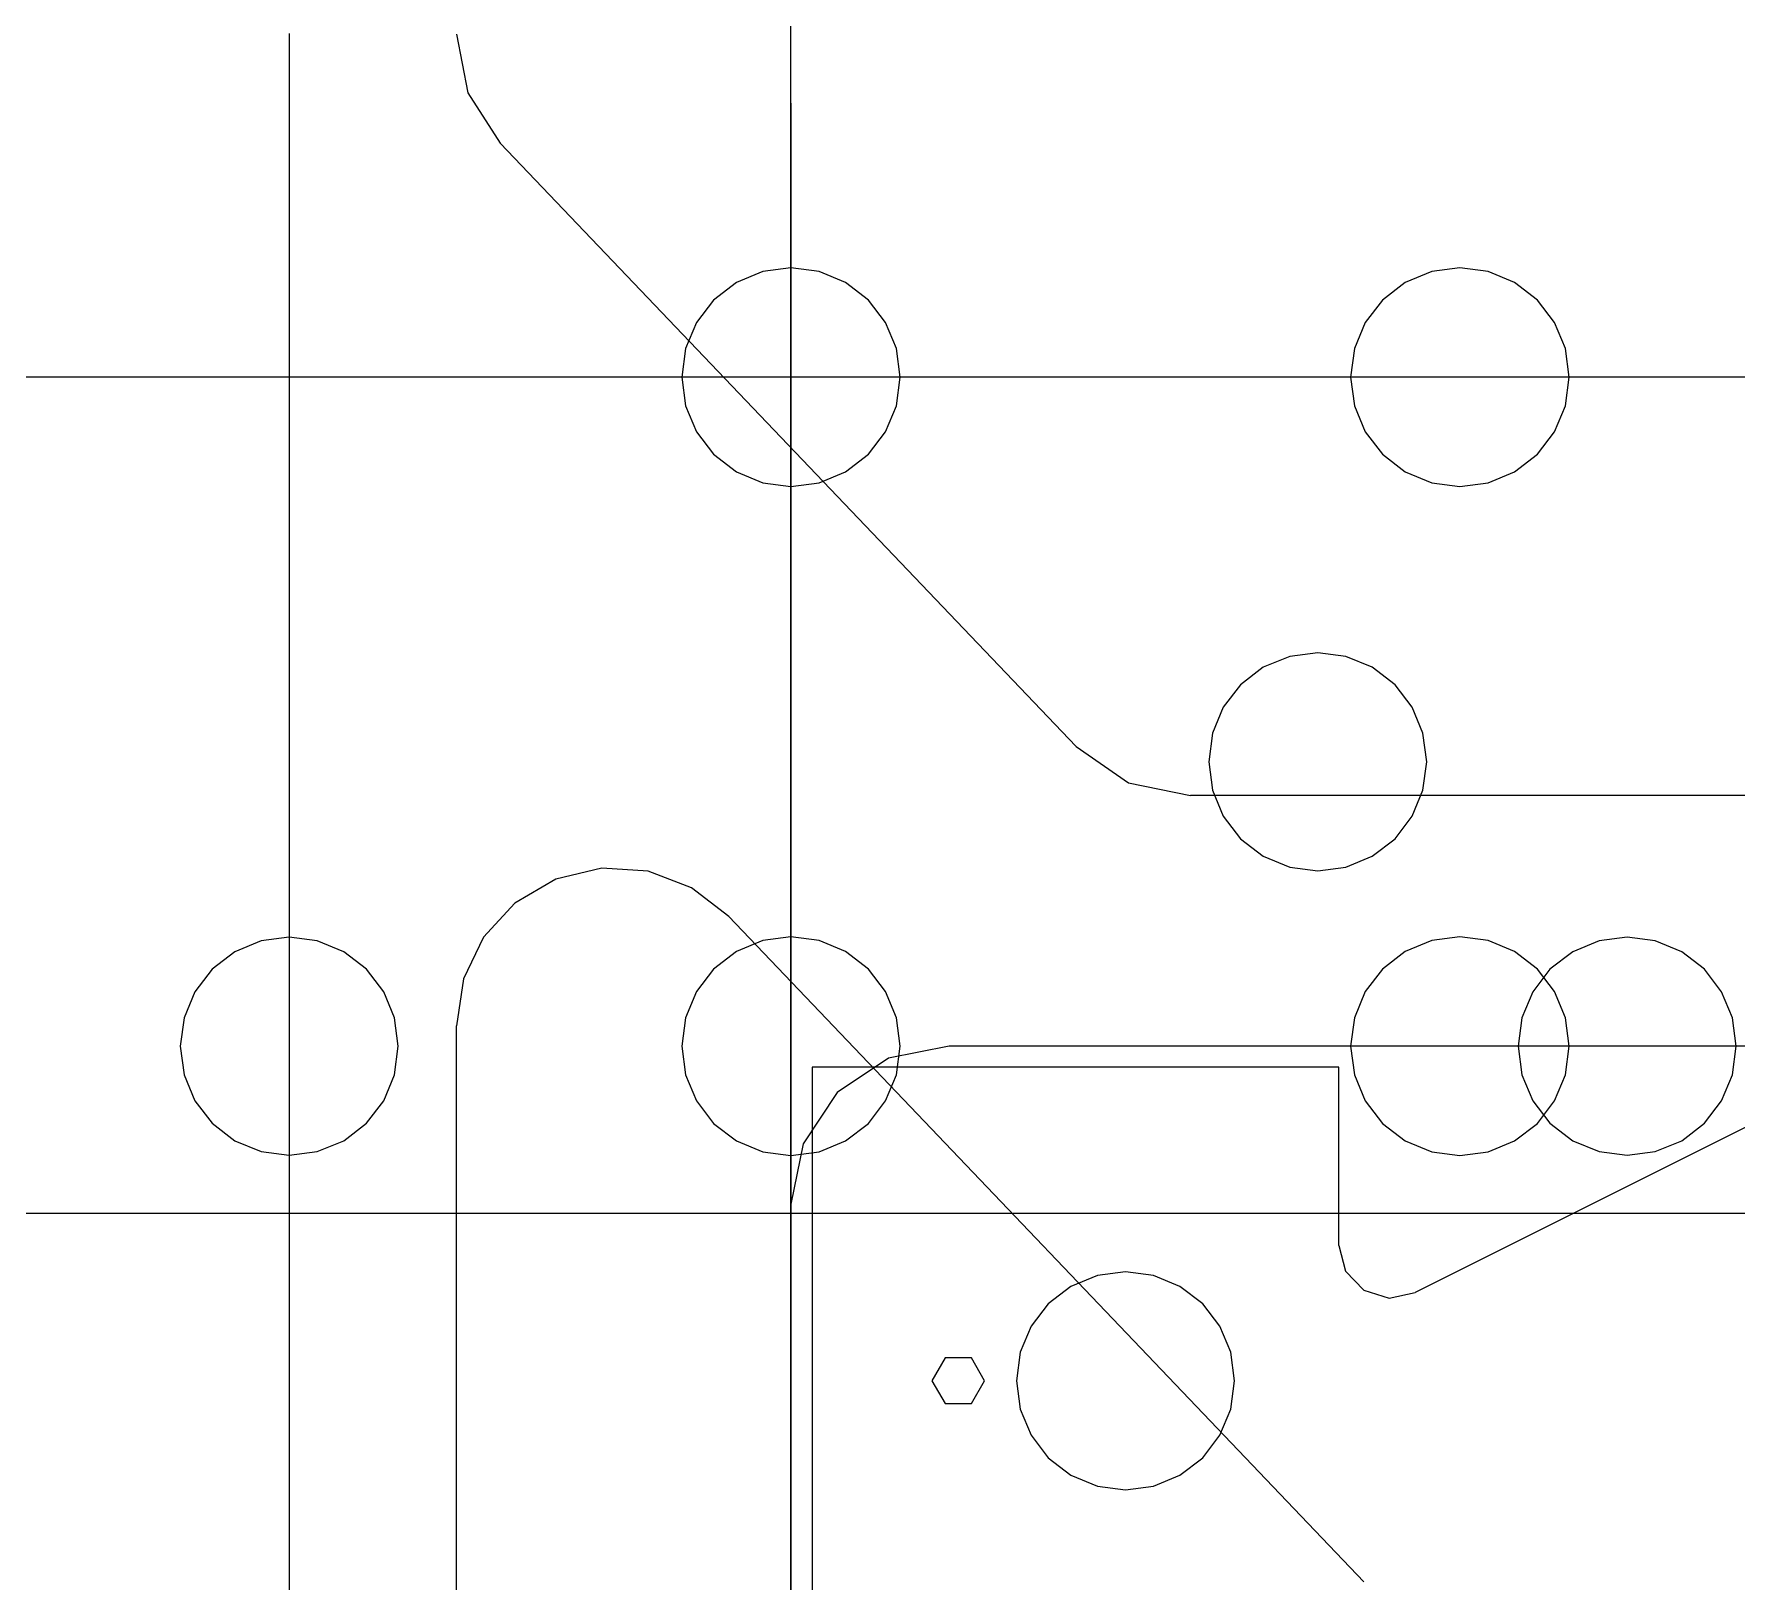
# Model space of a CAD drawing. Extents: x -257 to 298, y -311 to 343.
# Drawn here: x -42.42 to -7.94, y 40.94 to 72.28 of the extents above; entities that cross this region are included whole.
import ezdxf

# ---------------------------------------------------------------- set-up
doc = ezdxf.new("R2010")
doc.units = 0

msp = doc.modelspace()

# ---------------------------------------------------------------- linework, layer by layer
for p, q in [((50.9865, 65.3291), (-44.2132, 65.3291)), ((50.9865, 65.3291), (-44.2132, 65.3291)), ((-37.820162, 53.916646), (-38.3573, 53.694784)), ((-37.820162, 53.916646), (-38.3573, 53.694784)), ((-37.2533, 53.9906), (-37.820162, 53.916646)), ((-37.2533, 53.9906), (-37.820162, 53.916646)), ((-36.686438, 53.916646), (-37.2533, 53.9906)), ((-36.686438, 53.916646), (-37.2533, 53.9906)), ((-36.1493, 53.694784), (-36.686438, 53.916646)), ((-36.1493, 53.694784), (-36.686438, 53.916646)), ((-10.726852, 53.916646), (-11.26399, 53.694784)), ((-10.726852, 53.916646), (-11.26399, 53.694784)), ((-10.15999, 53.9906), (-10.726852, 53.916646)), ((-10.15999, 53.9906), (-10.726852, 53.916646)), ((-9.593128, 53.916646), (-10.15999, 53.9906)), ((-9.593128, 53.916646), (-10.15999, 53.9906)), ((-9.05599, 53.694784), (-9.593128, 53.916646)), ((-9.05599, 53.694784), (-9.593128, 53.916646)), ((-38.3573, 53.694784), (-38.818007, 53.34054)), ((-38.3573, 53.694784), (-38.818007, 53.34054)), ((-35.688593, 53.34054), (-36.1493, 53.694784)), ((-35.688593, 53.34054), (-36.1493, 53.694784)), ((-11.26399, 53.694784), (-11.724697, 53.34054)), ((-11.26399, 53.694784), (-11.724697, 53.34054)), ((-8.595283, 53.34054), (-9.05599, 53.694784)), ((-8.595283, 53.34054), (-9.05599, 53.694784)), ((-38.818007, 53.34054), (-39.165484, 52.8866)), ((-38.818007, 53.34054), (-39.165484, 52.8866)), ((-35.341116, 52.8866), (-35.688593, 53.34054)), ((-35.341116, 52.8866), (-35.688593, 53.34054)), ((-11.724697, 53.34054), (-12.072174, 52.8866)), ((-11.724697, 53.34054), (-12.072174, 52.8866)), ((-8.247806, 52.8866), (-8.595283, 53.34054)), ((-8.247806, 52.8866), (-8.595283, 53.34054)), ((-39.165484, 52.8866), (-39.384869, 52.358706)), ((-39.165484, 52.8866), (-39.384869, 52.358706)), ((-35.121731, 52.358706), (-35.341116, 52.8866)), ((-35.121731, 52.358706), (-35.341116, 52.8866)), ((-12.072174, 52.8866), (-12.291559, 52.358706)), ((-12.072174, 52.8866), (-12.291559, 52.358706)), ((-8.028421, 52.358706), (-8.247806, 52.8866)), ((-8.028421, 52.358706), (-8.247806, 52.8866)), ((-39.384869, 52.358706), (-39.4613, 51.7826)), ((-39.384869, 52.358706), (-39.4613, 51.7826)), ((-35.0453, 51.7826), (-35.121731, 52.358706)), ((-35.0453, 51.7826), (-35.121731, 52.358706)), ((-12.291559, 52.358706), (-12.36799, 51.7826)), ((-12.291559, 52.358706), (-12.36799, 51.7826)), ((-7.95199, 51.7826), (-8.028421, 52.358706)), ((-7.95199, 51.7826), (-8.028421, 52.358706)), ((-39.4613, 51.7826), (-39.384869, 51.206494)), ((-39.4613, 51.7826), (-39.384869, 51.206494)), ((-35.121731, 51.206494), (-35.0453, 51.7826)), ((-35.121731, 51.206494), (-35.0453, 51.7826)), ((-35.0453, 51.7826), (-35.0453, 51.7826)), ((-35.0453, 51.7826), (-35.0453, 51.7826)), ((-12.36799, 51.7826), (-12.291559, 51.206494)), ((-12.36799, 51.7826), (-12.291559, 51.206494)), ((-8.028421, 51.206494), (-7.95199, 51.7826)), ((-8.028421, 51.206494), (-7.95199, 51.7826)), ((-7.95199, 51.7826), (-7.95199, 51.7826)), ((-7.95199, 51.7826), (-7.95199, 51.7826)), ((-39.384869, 51.206494), (-39.165484, 50.6786)), ((-39.384869, 51.206494), (-39.165484, 50.6786)), ((-35.341116, 50.6786), (-35.121731, 51.206494)), ((-35.341116, 50.6786), (-35.121731, 51.206494)), ((-16, 51.3563), (-26.6666, 51.3563)), ((-26.6666, 51.3563), (-26.6666, -1.978)), ((-16, 51.3563), (-26.6666, 51.3563)), ((-26.6666, 51.3563), (-26.6666, -1.978)), ((-16, 47.7495), (-16, 51.3563)), ((-16, 47.7495), (-16, 51.3563)), ((-5.33332, 51.3563), (-14.45629, 46.79559)), ((-5.33332, 51.3563), (-14.45629, 46.79559)), ((-12.291559, 51.206494), (-12.072174, 50.6786)), ((-12.291559, 51.206494), (-12.072174, 50.6786)), ((-8.247806, 50.6786), (-8.028421, 51.206494)), ((-8.247806, 50.6786), (-8.028421, 51.206494)), ((-39.165484, 50.6786), (-38.818007, 50.22466)), ((-39.165484, 50.6786), (-38.818007, 50.22466)), ((-35.688593, 50.22466), (-35.341116, 50.6786)), ((-35.688593, 50.22466), (-35.341116, 50.6786)), ((-12.072174, 50.6786), (-11.724697, 50.22466)), ((-12.072174, 50.6786), (-11.724697, 50.22466)), ((-8.595283, 50.22466), (-8.247806, 50.6786)), ((-8.595283, 50.22466), (-8.247806, 50.6786)), ((-38.818007, 50.22466), (-38.3573, 49.870416)), ((-38.818007, 50.22466), (-38.3573, 49.870416)), ((-36.1493, 49.870416), (-35.688593, 50.22466)), ((-36.1493, 49.870416), (-35.688593, 50.22466)), ((-11.724697, 50.22466), (-11.26399, 49.870416)), ((-11.724697, 50.22466), (-11.26399, 49.870416)), ((-9.05599, 49.870416), (-8.595283, 50.22466)), ((-9.05599, 49.870416), (-8.595283, 50.22466)), ((-38.3573, 49.870416), (-37.820162, 49.648554)), ((-38.3573, 49.870416), (-37.820162, 49.648554)), ((-36.686438, 49.648554), (-36.1493, 49.870416)), ((-36.686438, 49.648554), (-36.1493, 49.870416)), ((-11.26399, 49.870416), (-10.726852, 49.648554)), ((-11.26399, 49.870416), (-10.726852, 49.648554)), ((-9.593128, 49.648554), (-9.05599, 49.870416)), ((-9.593128, 49.648554), (-9.05599, 49.870416)), ((-37.820162, 49.648554), (-37.2533, 49.5746)), ((-37.820162, 49.648554), (-37.2533, 49.5746)), ((-37.2533, 49.5746), (-36.686438, 49.648554)), ((-37.2533, 49.5746), (-36.686438, 49.648554)), ((-10.726852, 49.648554), (-10.15999, 49.5746)), ((-10.726852, 49.648554), (-10.15999, 49.5746)), ((-10.15999, 49.5746), (-9.593128, 49.648554)), ((-10.15999, 49.5746), (-9.593128, 49.648554)), ((-16, 47.7485), (-15.86498, 47.229076)), ((-16, 47.7485), (-15.86498, 47.229076)), ((-15.86498, 47.229076), (-15.494111, 46.841148)), ((-15.86498, 47.229076), (-15.494111, 46.841148)), ((-15.494111, 46.841148), (-14.98128, 46.682921)), ((-15.494111, 46.841148), (-14.98128, 46.682921)), ((-14.98128, 46.682921), (-14.45631, 46.794449)), ((-14.98128, 46.682921), (-14.45631, 46.794449)), ((-23.973302, 45.47108), (-24.239968, 45.0092)), ((-23.973302, 45.47108), (-24.239968, 45.0092)), ((-23.439969, 45.47108), (-23.973302, 45.47108)), ((-23.439969, 45.47108), (-23.973302, 45.47108)), ((-23.1733, 45.0092), (-23.439969, 45.47108)), ((-23.1733, 45.0092), (-23.439969, 45.47108)), ((-24.239968, 45.0092), (-23.973301, 44.54732)), ((-24.239968, 45.0092), (-23.973301, 44.54732)), ((-23.439968, 44.54732), (-23.173301, 45.0092)), ((-23.439968, 44.54732), (-23.173301, 45.0092)), ((-23.173301, 45.0092), (-23.1733, 45.0092)), ((-23.173301, 45.0092), (-23.1733, 45.0092)), ((-23.973301, 44.54732), (-23.439968, 44.54732)), ((-23.973301, 44.54732), (-23.439968, 44.54732))]:
    msp.add_line(p, q)
at = {"layer": 'Layer 1'}
for p, q in [((-27.0933, -68.1111), (-27.0933, 119.364)), ((-27.0933, -68.1111), (-27.0933, 119.364)), ((-27.0933, -68.1111), (-27.0933, 119.364)), ((-27.0933, -68.1111), (-27.0933, 119.364)), ((-27.0933, -68.1111), (-27.0933, 119.364)), ((-27.0933, -68.1111), (-27.0933, 119.364)), ((-27.0933, -68.1111), (-27.0933, 119.364)), ((-27.0933, -68.1111), (-27.0933, 119.364)), ((-27.0933, -68.1111), (-27.0933, 119.364)), ((-27.0933, -68.1111), (-27.0933, 119.364)), ((-37.2533, 72.2893), (-37.2533, -22.9104)), ((-37.2533, 72.2893), (-37.2533, -22.9104)), ((-37.2533, 72.2893), (-37.2533, -22.9104)), ((-33.8666, 72.2756), (-33.636943, 71.085203)), ((-33.8666, 72.2756), (-33.636943, 71.085203)), ((-33.8666, 72.2756), (-33.636943, 71.085203)), ((-33.8666, 72.2756), (-33.636943, 71.085203)), ((-33.8666, 72.2756), (-33.636943, 71.085203)), ((-33.8666, 72.2756), (-33.636943, 71.085203)), ((-33.8666, 72.2756), (-33.636943, 71.085203)), ((-33.636943, 71.085203), (-32.980942, 70.06567)), ((-33.636943, 71.085203), (-32.980942, 70.06567)), ((-33.636943, 71.085203), (-32.980942, 70.06567)), ((-33.636943, 71.085203), (-32.980942, 70.06567)), ((-33.636943, 71.085203), (-32.980942, 70.06567)), ((-33.636943, 71.085203), (-32.980942, 70.06567)), ((-33.636943, 71.085203), (-32.980942, 70.06567)), ((-27.0933, 70.8759), (-27.0933, -21.4965)), ((-32.981, 70.0657), (-21.3163, 57.8503)), ((-32.981, 70.0657), (-21.3163, 57.8503)), ((-32.981, 70.0657), (-21.3163, 57.8503)), ((-32.981, 70.0657), (-21.3163, 57.8503)), ((-32.981, 70.0657), (-21.3163, 57.8503)), ((-32.981, 70.0657), (-21.3163, 57.8503)), ((-32.981, 70.0657), (-21.3163, 57.8503)), ((-28.199995, 67.246), (-28.661814, 66.890901)), ((-28.199995, 67.246), (-28.661814, 66.890901)), ((-28.199995, 67.246), (-28.661814, 66.890901)), ((-27.66156, 67.468398), (-28.199995, 67.246)), ((-27.66156, 67.468398), (-28.199995, 67.246)), ((-27.66156, 67.468398), (-28.199995, 67.246)), ((-27.09333, 67.54253), (-27.66156, 67.468398)), ((-27.09333, 67.54253), (-27.66156, 67.468398)), ((-27.09333, 67.54253), (-27.66156, 67.468398)), ((-26.5251, 67.468398), (-27.09333, 67.54253)), ((-26.5251, 67.468398), (-27.09333, 67.54253)), ((-26.5251, 67.468398), (-27.09333, 67.54253)), ((-25.986665, 67.246), (-26.5251, 67.468398)), ((-25.986665, 67.246), (-26.5251, 67.468398)), ((-25.986665, 67.246), (-26.5251, 67.468398)), ((-25.524846, 66.890901), (-25.986665, 67.246)), ((-25.524846, 66.890901), (-25.986665, 67.246)), ((-25.524846, 66.890901), (-25.986665, 67.246)), ((-14.653295, 67.246), (-15.115114, 66.890901)), ((-14.653295, 67.246), (-15.115114, 66.890901)), ((-14.653295, 67.246), (-15.115114, 66.890901)), ((-14.11486, 67.468398), (-14.653295, 67.246)), ((-14.11486, 67.468398), (-14.653295, 67.246)), ((-14.11486, 67.468398), (-14.653295, 67.246)), ((-13.54663, 67.54253), (-14.11486, 67.468398)), ((-13.54663, 67.54253), (-14.11486, 67.468398)), ((-13.54663, 67.54253), (-14.11486, 67.468398)), ((-12.9784, 67.468398), (-13.54663, 67.54253)), ((-12.9784, 67.468398), (-13.54663, 67.54253)), ((-12.9784, 67.468398), (-13.54663, 67.54253)), ((-12.439965, 67.246), (-12.9784, 67.468398)), ((-12.439965, 67.246), (-12.9784, 67.468398)), ((-12.439965, 67.246), (-12.9784, 67.468398)), ((-11.978146, 66.890901), (-12.439965, 67.246)), ((-11.978146, 66.890901), (-12.439965, 67.246)), ((-11.978146, 66.890901), (-12.439965, 67.246)), ((-28.661814, 66.890901), (-29.01013, 66.435865)), ((-28.661814, 66.890901), (-29.01013, 66.435865)), ((-28.661814, 66.890901), (-29.01013, 66.435865)), ((-25.17653, 66.435865), (-25.524846, 66.890901)), ((-25.17653, 66.435865), (-25.524846, 66.890901)), ((-25.17653, 66.435865), (-25.524846, 66.890901)), ((-15.115114, 66.890901), (-15.46343, 66.435865)), ((-15.115114, 66.890901), (-15.46343, 66.435865)), ((-15.115114, 66.890901), (-15.46343, 66.435865)), ((-11.62983, 66.435865), (-11.978146, 66.890901)), ((-11.62983, 66.435865), (-11.978146, 66.890901)), ((-11.62983, 66.435865), (-11.978146, 66.890901)), ((-29.01013, 66.435865), (-29.230045, 65.906697)), ((-29.01013, 66.435865), (-29.230045, 65.906697)), ((-29.01013, 66.435865), (-29.230045, 65.906697)), ((-24.956615, 65.906697), (-25.17653, 66.435865)), ((-24.956615, 65.906697), (-25.17653, 66.435865)), ((-24.956615, 65.906697), (-25.17653, 66.435865)), ((-15.46343, 66.435865), (-15.683345, 65.906697)), ((-15.46343, 66.435865), (-15.683345, 65.906697)), ((-15.46343, 66.435865), (-15.683345, 65.906697)), ((-11.409915, 65.906697), (-11.62983, 66.435865)), ((-11.409915, 65.906697), (-11.62983, 66.435865)), ((-11.409915, 65.906697), (-11.62983, 66.435865)), ((-29.230045, 65.906697), (-29.30666, 65.3292)), ((-29.230045, 65.906697), (-29.30666, 65.3292)), ((-29.230045, 65.906697), (-29.30666, 65.3292)), ((-24.88, 65.3292), (-24.956615, 65.906697)), ((-24.88, 65.3292), (-24.956615, 65.906697)), ((-24.88, 65.3292), (-24.956615, 65.906697)), ((-15.683345, 65.906697), (-15.75996, 65.3292)), ((-15.683345, 65.906697), (-15.75996, 65.3292)), ((-15.683345, 65.906697), (-15.75996, 65.3292)), ((-11.3333, 65.3292), (-11.409915, 65.906697)), ((-11.3333, 65.3292), (-11.409915, 65.906697)), ((-11.3333, 65.3292), (-11.409915, 65.906697)), ((-29.30666, 65.3292), (-29.230045, 64.751703)), ((-29.30666, 65.3292), (-29.230045, 64.751703)), ((-29.30666, 65.3292), (-29.230045, 64.751703)), ((-24.956615, 64.751703), (-24.88, 65.3292)), ((-24.956615, 64.751703), (-24.88, 65.3292)), ((-24.956615, 64.751703), (-24.88, 65.3292)), ((-24.88, 65.3292), (-24.88, 65.3292)), ((-24.88, 65.3292), (-24.88, 65.3292)), ((-24.88, 65.3292), (-24.88, 65.3292)), ((-15.75996, 65.3292), (-15.683345, 64.751703)), ((-15.75996, 65.3292), (-15.683345, 64.751703)), ((-15.75996, 65.3292), (-15.683345, 64.751703)), ((-11.409915, 64.751703), (-11.3333, 65.3292)), ((-11.409915, 64.751703), (-11.3333, 65.3292)), ((-11.409915, 64.751703), (-11.3333, 65.3292)), ((-11.3333, 65.3292), (-11.3333, 65.3292)), ((-11.3333, 65.3292), (-11.3333, 65.3292)), ((-11.3333, 65.3292), (-11.3333, 65.3292)), ((-29.230045, 64.751703), (-29.01013, 64.222535)), ((-29.230045, 64.751703), (-29.01013, 64.222535)), ((-29.230045, 64.751703), (-29.01013, 64.222535)), ((-25.17653, 64.222535), (-24.956615, 64.751703)), ((-25.17653, 64.222535), (-24.956615, 64.751703)), ((-25.17653, 64.222535), (-24.956615, 64.751703)), ((-15.683345, 64.751703), (-15.46343, 64.222535)), ((-15.683345, 64.751703), (-15.46343, 64.222535)), ((-15.683345, 64.751703), (-15.46343, 64.222535)), ((-11.62983, 64.222535), (-11.409915, 64.751703)), ((-11.62983, 64.222535), (-11.409915, 64.751703)), ((-11.62983, 64.222535), (-11.409915, 64.751703)), ((-29.01013, 64.222535), (-28.661814, 63.767499)), ((-29.01013, 64.222535), (-28.661814, 63.767499)), ((-29.01013, 64.222535), (-28.661814, 63.767499)), ((-25.524846, 63.767499), (-25.17653, 64.222535)), ((-25.524846, 63.767499), (-25.17653, 64.222535)), ((-25.524846, 63.767499), (-25.17653, 64.222535)), ((-15.46343, 64.222535), (-15.115114, 63.767499)), ((-15.46343, 64.222535), (-15.115114, 63.767499)), ((-15.46343, 64.222535), (-15.115114, 63.767499)), ((-11.978146, 63.767499), (-11.62983, 64.222535)), ((-11.978146, 63.767499), (-11.62983, 64.222535)), ((-11.978146, 63.767499), (-11.62983, 64.222535)), ((-28.661814, 63.767499), (-28.199995, 63.4124)), ((-28.661814, 63.767499), (-28.199995, 63.4124)), ((-28.661814, 63.767499), (-28.199995, 63.4124)), ((-25.986665, 63.4124), (-25.524846, 63.767499)), ((-25.986665, 63.4124), (-25.524846, 63.767499)), ((-25.986665, 63.4124), (-25.524846, 63.767499)), ((-15.115114, 63.767499), (-14.653295, 63.4124)), ((-15.115114, 63.767499), (-14.653295, 63.4124)), ((-15.115114, 63.767499), (-14.653295, 63.4124)), ((-12.439965, 63.4124), (-11.978146, 63.767499)), ((-12.439965, 63.4124), (-11.978146, 63.767499)), ((-12.439965, 63.4124), (-11.978146, 63.767499)), ((-28.199995, 63.4124), (-27.66156, 63.190002)), ((-28.199995, 63.4124), (-27.66156, 63.190002)), ((-28.199995, 63.4124), (-27.66156, 63.190002)), ((-27.66156, 63.190002), (-27.09333, 63.11587)), ((-27.66156, 63.190002), (-27.09333, 63.11587)), ((-27.66156, 63.190002), (-27.09333, 63.11587)), ((-27.09333, 63.11587), (-26.5251, 63.190002)), ((-27.09333, 63.11587), (-26.5251, 63.190002)), ((-27.09333, 63.11587), (-26.5251, 63.190002)), ((-26.5251, 63.190002), (-25.986665, 63.4124)), ((-26.5251, 63.190002), (-25.986665, 63.4124)), ((-26.5251, 63.190002), (-25.986665, 63.4124)), ((-14.653295, 63.4124), (-14.11486, 63.190002)), ((-14.653295, 63.4124), (-14.11486, 63.190002)), ((-14.653295, 63.4124), (-14.11486, 63.190002)), ((-14.11486, 63.190002), (-13.54663, 63.11587)), ((-14.11486, 63.190002), (-13.54663, 63.11587)), ((-14.11486, 63.190002), (-13.54663, 63.11587)), ((-13.54663, 63.11587), (-12.9784, 63.190002)), ((-13.54663, 63.11587), (-12.9784, 63.190002)), ((-13.54663, 63.11587), (-12.9784, 63.190002)), ((-12.9784, 63.190002), (-12.439965, 63.4124)), ((-12.9784, 63.190002), (-12.439965, 63.4124)), ((-12.9784, 63.190002), (-12.439965, 63.4124)), ((-16.993562, 59.676646), (-17.5307, 59.454784)), ((-16.4267, 59.7506), (-16.993562, 59.676646)), ((-15.859838, 59.676646), (-16.4267, 59.7506)), ((-15.3227, 59.454784), (-15.859838, 59.676646)), ((-17.5307, 59.454784), (-17.991407, 59.10054)), ((-14.861993, 59.10054), (-15.3227, 59.454784)), ((-17.991407, 59.10054), (-18.338884, 58.6466)), ((-14.514516, 58.6466), (-14.861993, 59.10054)), ((-18.338884, 58.6466), (-18.558269, 58.118706)), ((-14.295131, 58.118706), (-14.514516, 58.6466)), ((-18.558269, 58.118706), (-18.6347, 57.5426)), ((-14.2187, 57.5426), (-14.295131, 58.118706)), ((-21.3163, 57.85), (-20.26057, 57.117846)), ((-21.3163, 57.85), (-20.26057, 57.117846)), ((-21.3163, 57.85), (-20.26057, 57.117846)), ((-21.3163, 57.85), (-20.26057, 57.117846)), ((-21.3163, 57.85), (-20.26057, 57.117846)), ((-21.3163, 57.85), (-20.26057, 57.117846)), ((-21.3163, 57.85), (-20.26057, 57.117846)), ((-18.6347, 57.5426), (-18.558269, 56.966494)), ((-14.295131, 56.966494), (-14.2187, 57.5426)), ((-14.2187, 57.5426), (-14.2187, 57.5426)), ((-20.26057, 57.117846), (-19.00196, 56.859937)), ((-20.26057, 57.117846), (-19.00196, 56.859937)), ((-20.26057, 57.117846), (-19.00196, 56.859937)), ((-20.26057, 57.117846), (-19.00196, 56.859937)), ((-20.26057, 57.117846), (-19.00196, 56.859937)), ((-20.26057, 57.117846), (-19.00196, 56.859937)), ((-20.26057, 57.117846), (-19.00196, 56.859937)), ((-18.558269, 56.966494), (-18.338884, 56.4386)), ((-14.514516, 56.4386), (-14.295131, 56.966494)), ((19.002, 56.8596), (-19.002, 56.8596)), ((19.002, 56.8596), (-19.002, 56.8596)), ((19.002, 56.8596), (-19.002, 56.8596)), ((19.002, 56.8596), (-19.002, 56.8596)), ((19.002, 56.8596), (-19.002, 56.8596)), ((19.002, 56.8596), (-19.002, 56.8596)), ((19.002, 56.8596), (-19.002, 56.8596)), ((-18.338884, 56.4386), (-17.991407, 55.98466)), ((-14.861993, 55.98466), (-14.514516, 56.4386)), ((-17.991407, 55.98466), (-17.5307, 55.630416)), ((-15.3227, 55.630416), (-14.861993, 55.98466)), ((-17.5307, 55.630416), (-16.993562, 55.408554)), ((-15.859838, 55.408554), (-15.3227, 55.630416)), ((-30.92429, 55.386383), (-31.856991, 55.166967)), ((-30.92429, 55.386383), (-31.856991, 55.166967)), ((-30.92429, 55.386383), (-31.856991, 55.166967)), ((-30.92429, 55.386383), (-31.856991, 55.166967)), ((-30.92429, 55.386383), (-31.856991, 55.166967)), ((-30.92429, 55.386383), (-31.856991, 55.166967)), ((-30.92429, 55.386383), (-31.856991, 55.166967)), ((-29.988122, 55.323865), (-30.92429, 55.386383)), ((-29.988122, 55.323865), (-30.92429, 55.386383)), ((-29.988122, 55.323865), (-30.92429, 55.386383)), ((-29.988122, 55.323865), (-30.92429, 55.386383)), ((-29.988122, 55.323865), (-30.92429, 55.386383)), ((-29.988122, 55.323865), (-30.92429, 55.386383)), ((-29.988122, 55.323865), (-30.92429, 55.386383)), ((-29.110215, 54.992807), (-29.988122, 55.323865)), ((-29.110215, 54.992807), (-29.988122, 55.323865)), ((-29.110215, 54.992807), (-29.988122, 55.323865)), ((-29.110215, 54.992807), (-29.988122, 55.323865)), ((-29.110215, 54.992807), (-29.988122, 55.323865)), ((-29.110215, 54.992807), (-29.988122, 55.323865)), ((-29.110215, 54.992807), (-29.988122, 55.323865)), ((-16.993562, 55.408554), (-16.4267, 55.3346)), ((-16.4267, 55.3346), (-15.859838, 55.408554)), ((-31.856991, 55.166967), (-32.683082, 54.681533)), ((-31.856991, 55.166967), (-32.683082, 54.681533)), ((-31.856991, 55.166967), (-32.683082, 54.681533)), ((-31.856991, 55.166967), (-32.683082, 54.681533)), ((-31.856991, 55.166967), (-32.683082, 54.681533)), ((-31.856991, 55.166967), (-32.683082, 54.681533)), ((-31.856991, 55.166967), (-32.683082, 54.681533)), ((-28.3523, 54.4066), (-29.110215, 54.992807)), ((-28.3523, 54.4066), (-29.110215, 54.992807)), ((-28.3523, 54.4066), (-29.110215, 54.992807)), ((-28.3523, 54.4066), (-29.110215, 54.992807)), ((-28.3523, 54.4066), (-29.110215, 54.992807)), ((-28.3523, 54.4066), (-29.110215, 54.992807)), ((-28.3523, 54.4066), (-29.110215, 54.992807)), ((-32.683082, 54.681533), (-33.316978, 53.989799)), ((-32.683082, 54.681533), (-33.316978, 53.989799)), ((-32.683082, 54.681533), (-33.316978, 53.989799)), ((-32.683082, 54.681533), (-33.316978, 53.989799)), ((-32.683082, 54.681533), (-33.316978, 53.989799)), ((-32.683082, 54.681533), (-33.316978, 53.989799)), ((-32.683082, 54.681533), (-33.316978, 53.989799)), ((-28.3523, 54.4071), (-15.4899, 40.9366)), ((-28.3523, 54.4071), (-15.4899, 40.9366)), ((-28.3523, 54.4071), (-15.4899, 40.9366)), ((-28.3523, 54.4071), (-15.4899, 40.9366)), ((-28.3523, 54.4071), (-15.4899, 40.9366)), ((-28.3523, 54.4071), (-15.4899, 40.9366)), ((-28.3523, 54.4071), (-15.4899, 40.9366)), ((-33.316978, 53.989799), (-33.723283, 53.144083)), ((-33.316978, 53.989799), (-33.723283, 53.144083)), ((-33.316978, 53.989799), (-33.723283, 53.144083)), ((-33.316978, 53.989799), (-33.723283, 53.144083)), ((-33.316978, 53.989799), (-33.723283, 53.144083)), ((-33.316978, 53.989799), (-33.723283, 53.144083)), ((-33.316978, 53.989799), (-33.723283, 53.144083)), ((-27.66156, 53.921798), (-28.199995, 53.6994)), ((-27.66156, 53.921798), (-28.199995, 53.6994)), ((-27.66156, 53.921798), (-28.199995, 53.6994)), ((-27.09333, 53.99593), (-27.66156, 53.921798)), ((-27.09333, 53.99593), (-27.66156, 53.921798)), ((-27.09333, 53.99593), (-27.66156, 53.921798)), ((-26.5251, 53.921798), (-27.09333, 53.99593)), ((-26.5251, 53.921798), (-27.09333, 53.99593)), ((-26.5251, 53.921798), (-27.09333, 53.99593)), ((-25.986665, 53.6994), (-26.5251, 53.921798)), ((-25.986665, 53.6994), (-26.5251, 53.921798)), ((-25.986665, 53.6994), (-26.5251, 53.921798)), ((-14.11486, 53.921798), (-14.653295, 53.6994)), ((-14.11486, 53.921798), (-14.653295, 53.6994)), ((-14.11486, 53.921798), (-14.653295, 53.6994)), ((-13.54663, 53.99593), (-14.11486, 53.921798)), ((-13.54663, 53.99593), (-14.11486, 53.921798)), ((-13.54663, 53.99593), (-14.11486, 53.921798)), ((-12.9784, 53.921798), (-13.54663, 53.99593)), ((-12.9784, 53.921798), (-13.54663, 53.99593)), ((-12.9784, 53.921798), (-13.54663, 53.99593)), ((-12.439965, 53.6994), (-12.9784, 53.921798)), ((-12.439965, 53.6994), (-12.9784, 53.921798)), ((-12.439965, 53.6994), (-12.9784, 53.921798)), ((-28.199995, 53.6994), (-28.661814, 53.344301)), ((-28.199995, 53.6994), (-28.661814, 53.344301)), ((-28.199995, 53.6994), (-28.661814, 53.344301)), ((-25.524846, 53.344301), (-25.986665, 53.6994)), ((-25.524846, 53.344301), (-25.986665, 53.6994)), ((-25.524846, 53.344301), (-25.986665, 53.6994)), ((-14.653295, 53.6994), (-15.115114, 53.344301)), ((-14.653295, 53.6994), (-15.115114, 53.344301)), ((-14.653295, 53.6994), (-15.115114, 53.344301)), ((-11.978146, 53.344301), (-12.439965, 53.6994)), ((-11.978146, 53.344301), (-12.439965, 53.6994)), ((-11.978146, 53.344301), (-12.439965, 53.6994)), ((-33.723283, 53.144083), (-33.8666, 52.1967)), ((-33.723283, 53.144083), (-33.8666, 52.1967)), ((-33.723283, 53.144083), (-33.8666, 52.1967)), ((-33.723283, 53.144083), (-33.8666, 52.1967)), ((-33.723283, 53.144083), (-33.8666, 52.1967)), ((-33.723283, 53.144083), (-33.8666, 52.1967)), ((-33.723283, 53.144083), (-33.8666, 52.1967)), ((-28.661814, 53.344301), (-29.01013, 52.889265)), ((-28.661814, 53.344301), (-29.01013, 52.889265)), ((-28.661814, 53.344301), (-29.01013, 52.889265)), ((-25.17653, 52.889265), (-25.524846, 53.344301)), ((-25.17653, 52.889265), (-25.524846, 53.344301)), ((-25.17653, 52.889265), (-25.524846, 53.344301)), ((-15.115114, 53.344301), (-15.46343, 52.889265)), ((-15.115114, 53.344301), (-15.46343, 52.889265)), ((-15.115114, 53.344301), (-15.46343, 52.889265)), ((-11.62983, 52.889265), (-11.978146, 53.344301)), ((-11.62983, 52.889265), (-11.978146, 53.344301)), ((-11.62983, 52.889265), (-11.978146, 53.344301)), ((-29.01013, 52.889265), (-29.230045, 52.360097)), ((-29.01013, 52.889265), (-29.230045, 52.360097)), ((-29.01013, 52.889265), (-29.230045, 52.360097)), ((-24.956615, 52.360097), (-25.17653, 52.889265)), ((-24.956615, 52.360097), (-25.17653, 52.889265)), ((-24.956615, 52.360097), (-25.17653, 52.889265)), ((-15.46343, 52.889265), (-15.683345, 52.360097)), ((-15.46343, 52.889265), (-15.683345, 52.360097)), ((-15.46343, 52.889265), (-15.683345, 52.360097)), ((-11.409915, 52.360097), (-11.62983, 52.889265)), ((-11.409915, 52.360097), (-11.62983, 52.889265)), ((-11.409915, 52.360097), (-11.62983, 52.889265)), ((-33.8666, 38.7269), (-33.8666, 52.1973)), ((-33.8666, 38.7269), (-33.8666, 52.1973)), ((-33.8666, 38.7269), (-33.8666, 52.1973)), ((-33.8666, 38.7269), (-33.8666, 52.1973)), ((-33.8666, 38.7269), (-33.8666, 52.1973)), ((-33.8666, 38.7269), (-33.8666, 52.1973)), ((-33.8666, 38.7269), (-33.8666, 52.1973)), ((-29.230045, 52.360097), (-29.30666, 51.7826)), ((-29.230045, 52.360097), (-29.30666, 51.7826)), ((-29.230045, 52.360097), (-29.30666, 51.7826)), ((-24.88, 51.7826), (-24.956615, 52.360097)), ((-24.88, 51.7826), (-24.956615, 52.360097)), ((-24.88, 51.7826), (-24.956615, 52.360097)), ((-15.683345, 52.360097), (-15.75996, 51.7826)), ((-15.683345, 52.360097), (-15.75996, 51.7826)), ((-15.683345, 52.360097), (-15.75996, 51.7826)), ((-11.3333, 51.7826), (-11.409915, 52.360097)), ((-11.3333, 51.7826), (-11.409915, 52.360097)), ((-11.3333, 51.7826), (-11.409915, 52.360097)), ((-29.30666, 51.7826), (-29.230045, 51.205103)), ((-29.30666, 51.7826), (-29.230045, 51.205103)), ((-29.30666, 51.7826), (-29.230045, 51.205103)), ((-23.8933, 51.7826), (-25.117887, 51.539015)), ((-23.8933, 51.7826), (-25.117887, 51.539015)), ((-23.8933, 51.7826), (-25.117887, 51.539015)), ((-23.8933, 51.7826), (-25.117887, 51.539015)), ((-23.8933, 51.7826), (-25.117887, 51.539015)), ((-24.956615, 51.205103), (-24.88, 51.7826)), ((-24.956615, 51.205103), (-24.88, 51.7826)), ((-24.956615, 51.205103), (-24.88, 51.7826)), ((-24.88, 51.7826), (-24.88, 51.7826)), ((-24.88, 51.7826), (-24.88, 51.7826)), ((-24.88, 51.7826), (-24.88, 51.7826)), ((23.8933, 51.7825), (-23.8933, 51.7825)), ((23.8933, 51.7825), (-23.8933, 51.7825)), ((23.8933, 51.7825), (-23.8933, 51.7825)), ((23.8933, 51.7825), (-23.8933, 51.7825)), ((23.8933, 51.7825), (-23.8933, 51.7825)), ((-15.75996, 51.7826), (-15.683345, 51.205103)), ((-15.75996, 51.7826), (-15.683345, 51.205103)), ((-15.75996, 51.7826), (-15.683345, 51.205103)), ((-11.409915, 51.205103), (-11.3333, 51.7826)), ((-11.409915, 51.205103), (-11.3333, 51.7826)), ((-11.409915, 51.205103), (-11.3333, 51.7826)), ((-11.3333, 51.7826), (-11.3333, 51.7826)), ((-11.3333, 51.7826), (-11.3333, 51.7826)), ((-11.3333, 51.7826), (-11.3333, 51.7826)), ((-25.117887, 51.539015), (-26.156042, 50.845342)), ((-25.117887, 51.539015), (-26.156042, 50.845342)), ((-25.117887, 51.539015), (-26.156042, 50.845342)), ((-25.117887, 51.539015), (-26.156042, 50.845342)), ((-25.117887, 51.539015), (-26.156042, 50.845342)), ((-29.230045, 51.205103), (-29.01013, 50.675935)), ((-29.230045, 51.205103), (-29.01013, 50.675935)), ((-29.230045, 51.205103), (-29.01013, 50.675935)), ((-25.17653, 50.675935), (-24.956615, 51.205103)), ((-25.17653, 50.675935), (-24.956615, 51.205103)), ((-25.17653, 50.675935), (-24.956615, 51.205103)), ((-15.683345, 51.205103), (-15.46343, 50.675935)), ((-15.683345, 51.205103), (-15.46343, 50.675935)), ((-15.683345, 51.205103), (-15.46343, 50.675935)), ((-11.62983, 50.675935), (-11.409915, 51.205103)), ((-11.62983, 50.675935), (-11.409915, 51.205103)), ((-11.62983, 50.675935), (-11.409915, 51.205103)), ((-26.156042, 50.845342), (-26.849715, 49.807187)), ((-26.156042, 50.845342), (-26.849715, 49.807187)), ((-26.156042, 50.845342), (-26.849715, 49.807187)), ((-26.156042, 50.845342), (-26.849715, 49.807187)), ((-26.156042, 50.845342), (-26.849715, 49.807187)), ((-29.01013, 50.675935), (-28.661814, 50.220899)), ((-29.01013, 50.675935), (-28.661814, 50.220899)), ((-29.01013, 50.675935), (-28.661814, 50.220899)), ((-25.524846, 50.220899), (-25.17653, 50.675935)), ((-25.524846, 50.220899), (-25.17653, 50.675935)), ((-25.524846, 50.220899), (-25.17653, 50.675935)), ((-15.46343, 50.675935), (-15.115114, 50.220899)), ((-15.46343, 50.675935), (-15.115114, 50.220899)), ((-15.46343, 50.675935), (-15.115114, 50.220899)), ((-11.978146, 50.220899), (-11.62983, 50.675935)), ((-11.978146, 50.220899), (-11.62983, 50.675935)), ((-11.978146, 50.220899), (-11.62983, 50.675935)), ((-28.661814, 50.220899), (-28.199995, 49.8658)), ((-28.661814, 50.220899), (-28.199995, 49.8658)), ((-28.661814, 50.220899), (-28.199995, 49.8658)), ((-25.986665, 49.8658), (-25.524846, 50.220899)), ((-25.986665, 49.8658), (-25.524846, 50.220899)), ((-25.986665, 49.8658), (-25.524846, 50.220899)), ((-15.115114, 50.220899), (-14.653295, 49.8658)), ((-15.115114, 50.220899), (-14.653295, 49.8658)), ((-15.115114, 50.220899), (-14.653295, 49.8658)), ((-12.439965, 49.8658), (-11.978146, 50.220899)), ((-12.439965, 49.8658), (-11.978146, 50.220899)), ((-12.439965, 49.8658), (-11.978146, 50.220899)), ((-28.199995, 49.8658), (-27.66156, 49.643402)), ((-28.199995, 49.8658), (-27.66156, 49.643402)), ((-28.199995, 49.8658), (-27.66156, 49.643402)), ((-26.849715, 49.807187), (-27.0933, 48.5826)), ((-26.849715, 49.807187), (-27.0933, 48.5826)), ((-26.849715, 49.807187), (-27.0933, 48.5826)), ((-26.849715, 49.807187), (-27.0933, 48.5826)), ((-26.849715, 49.807187), (-27.0933, 48.5826)), ((-26.5251, 49.643402), (-25.986665, 49.8658)), ((-26.5251, 49.643402), (-25.986665, 49.8658)), ((-26.5251, 49.643402), (-25.986665, 49.8658)), ((-14.653295, 49.8658), (-14.11486, 49.643402)), ((-14.653295, 49.8658), (-14.11486, 49.643402)), ((-14.653295, 49.8658), (-14.11486, 49.643402)), ((-12.9784, 49.643402), (-12.439965, 49.8658)), ((-12.9784, 49.643402), (-12.439965, 49.8658)), ((-12.9784, 49.643402), (-12.439965, 49.8658)), ((-27.66156, 49.643402), (-27.09333, 49.56927)), ((-27.66156, 49.643402), (-27.09333, 49.56927)), ((-27.66156, 49.643402), (-27.09333, 49.56927)), ((-27.09333, 49.56927), (-26.5251, 49.643402)), ((-27.09333, 49.56927), (-26.5251, 49.643402)), ((-27.09333, 49.56927), (-26.5251, 49.643402)), ((-14.11486, 49.643402), (-13.54663, 49.56927)), ((-14.11486, 49.643402), (-13.54663, 49.56927)), ((-14.11486, 49.643402), (-13.54663, 49.56927)), ((-13.54663, 49.56927), (-12.9784, 49.643402)), ((-13.54663, 49.56927), (-12.9784, 49.643402)), ((-13.54663, 49.56927), (-12.9784, 49.643402)), ((50.1334, 48.3958), (-50.1334, 48.3958)), ((50.1334, 48.3958), (-50.1334, 48.3958)), ((50.1334, 48.3958), (-50.1334, 48.3958)), ((50.1334, 48.3958), (-50.1334, 48.3958)), ((50.1334, 48.3958), (-50.1334, 48.3958)), ((-27.0933, 48.5821), (-27.0933, 0.796246)), ((-27.0933, 48.5821), (-27.0933, 0.796246)), ((-27.0933, 48.5821), (-27.0933, 0.796246)), ((-27.0933, 48.5821), (-27.0933, 0.796246)), ((-27.0933, 48.5821), (-27.0933, 0.796246)), ((-21.424, 46.921384), (-21.884707, 46.56714)), ((-21.424, 46.921384), (-21.884707, 46.56714)), ((-21.424, 46.921384), (-21.884707, 46.56714)), ((-21.424, 46.921384), (-21.884707, 46.56714)), ((-21.424, 46.921384), (-21.884707, 46.56714)), ((-20.886862, 47.143246), (-21.424, 46.921384)), ((-20.886862, 47.143246), (-21.424, 46.921384)), ((-20.886862, 47.143246), (-21.424, 46.921384)), ((-20.886862, 47.143246), (-21.424, 46.921384)), ((-20.886862, 47.143246), (-21.424, 46.921384)), ((-20.32, 47.2172), (-20.886862, 47.143246)), ((-20.32, 47.2172), (-20.886862, 47.143246)), ((-20.32, 47.2172), (-20.886862, 47.143246)), ((-20.32, 47.2172), (-20.886862, 47.143246)), ((-20.32, 47.2172), (-20.886862, 47.143246)), ((-19.753138, 47.143246), (-20.32, 47.2172)), ((-19.753138, 47.143246), (-20.32, 47.2172)), ((-19.753138, 47.143246), (-20.32, 47.2172)), ((-19.753138, 47.143246), (-20.32, 47.2172)), ((-19.753138, 47.143246), (-20.32, 47.2172)), ((-19.216, 46.921384), (-19.753138, 47.143246)), ((-19.216, 46.921384), (-19.753138, 47.143246)), ((-19.216, 46.921384), (-19.753138, 47.143246)), ((-19.216, 46.921384), (-19.753138, 47.143246)), ((-19.216, 46.921384), (-19.753138, 47.143246)), ((-18.755293, 46.56714), (-19.216, 46.921384)), ((-18.755293, 46.56714), (-19.216, 46.921384)), ((-18.755293, 46.56714), (-19.216, 46.921384)), ((-18.755293, 46.56714), (-19.216, 46.921384)), ((-18.755293, 46.56714), (-19.216, 46.921384)), ((-21.884707, 46.56714), (-22.232184, 46.1132)), ((-21.884707, 46.56714), (-22.232184, 46.1132)), ((-21.884707, 46.56714), (-22.232184, 46.1132)), ((-21.884707, 46.56714), (-22.232184, 46.1132)), ((-21.884707, 46.56714), (-22.232184, 46.1132)), ((-18.407816, 46.1132), (-18.755293, 46.56714)), ((-18.407816, 46.1132), (-18.755293, 46.56714)), ((-18.407816, 46.1132), (-18.755293, 46.56714)), ((-18.407816, 46.1132), (-18.755293, 46.56714)), ((-18.407816, 46.1132), (-18.755293, 46.56714)), ((-22.232184, 46.1132), (-22.451569, 45.585306)), ((-22.232184, 46.1132), (-22.451569, 45.585306)), ((-22.232184, 46.1132), (-22.451569, 45.585306)), ((-22.232184, 46.1132), (-22.451569, 45.585306)), ((-22.232184, 46.1132), (-22.451569, 45.585306)), ((-18.188431, 45.585306), (-18.407816, 46.1132)), ((-18.188431, 45.585306), (-18.407816, 46.1132)), ((-18.188431, 45.585306), (-18.407816, 46.1132)), ((-18.188431, 45.585306), (-18.407816, 46.1132)), ((-18.188431, 45.585306), (-18.407816, 46.1132)), ((-22.451569, 45.585306), (-22.528, 45.0092)), ((-22.451569, 45.585306), (-22.528, 45.0092)), ((-22.451569, 45.585306), (-22.528, 45.0092)), ((-22.451569, 45.585306), (-22.528, 45.0092)), ((-22.451569, 45.585306), (-22.528, 45.0092)), ((-18.112, 45.0092), (-18.188431, 45.585306)), ((-18.112, 45.0092), (-18.188431, 45.585306)), ((-18.112, 45.0092), (-18.188431, 45.585306)), ((-18.112, 45.0092), (-18.188431, 45.585306)), ((-18.112, 45.0092), (-18.188431, 45.585306)), ((-22.528, 45.0092), (-22.451569, 44.433094)), ((-22.528, 45.0092), (-22.451569, 44.433094)), ((-22.528, 45.0092), (-22.451569, 44.433094)), ((-22.528, 45.0092), (-22.451569, 44.433094)), ((-22.528, 45.0092), (-22.451569, 44.433094)), ((-18.188431, 44.433094), (-18.112, 45.0092)), ((-18.188431, 44.433094), (-18.112, 45.0092)), ((-18.188431, 44.433094), (-18.112, 45.0092)), ((-18.188431, 44.433094), (-18.112, 45.0092)), ((-18.188431, 44.433094), (-18.112, 45.0092)), ((-18.112, 45.0092), (-18.112, 45.0092)), ((-18.112, 45.0092), (-18.112, 45.0092)), ((-18.112, 45.0092), (-18.112, 45.0092)), ((-18.112, 45.0092), (-18.112, 45.0092)), ((-18.112, 45.0092), (-18.112, 45.0092)), ((-22.451569, 44.433094), (-22.232184, 43.9052)), ((-22.451569, 44.433094), (-22.232184, 43.9052)), ((-22.451569, 44.433094), (-22.232184, 43.9052)), ((-22.451569, 44.433094), (-22.232184, 43.9052)), ((-22.451569, 44.433094), (-22.232184, 43.9052)), ((-18.407816, 43.9052), (-18.188431, 44.433094)), ((-18.407816, 43.9052), (-18.188431, 44.433094)), ((-18.407816, 43.9052), (-18.188431, 44.433094)), ((-18.407816, 43.9052), (-18.188431, 44.433094)), ((-18.407816, 43.9052), (-18.188431, 44.433094)), ((-22.232184, 43.9052), (-21.884707, 43.45126)), ((-22.232184, 43.9052), (-21.884707, 43.45126)), ((-22.232184, 43.9052), (-21.884707, 43.45126)), ((-22.232184, 43.9052), (-21.884707, 43.45126)), ((-22.232184, 43.9052), (-21.884707, 43.45126)), ((-18.755293, 43.45126), (-18.407816, 43.9052)), ((-18.755293, 43.45126), (-18.407816, 43.9052)), ((-18.755293, 43.45126), (-18.407816, 43.9052)), ((-18.755293, 43.45126), (-18.407816, 43.9052)), ((-18.755293, 43.45126), (-18.407816, 43.9052)), ((-21.884707, 43.45126), (-21.424, 43.097016)), ((-21.884707, 43.45126), (-21.424, 43.097016)), ((-21.884707, 43.45126), (-21.424, 43.097016)), ((-21.884707, 43.45126), (-21.424, 43.097016)), ((-21.884707, 43.45126), (-21.424, 43.097016)), ((-19.216, 43.097016), (-18.755293, 43.45126)), ((-19.216, 43.097016), (-18.755293, 43.45126)), ((-19.216, 43.097016), (-18.755293, 43.45126)), ((-19.216, 43.097016), (-18.755293, 43.45126)), ((-19.216, 43.097016), (-18.755293, 43.45126)), ((-21.424, 43.097016), (-20.886862, 42.875154)), ((-21.424, 43.097016), (-20.886862, 42.875154)), ((-21.424, 43.097016), (-20.886862, 42.875154)), ((-21.424, 43.097016), (-20.886862, 42.875154)), ((-21.424, 43.097016), (-20.886862, 42.875154)), ((-20.886862, 42.875154), (-20.32, 42.8012)), ((-20.886862, 42.875154), (-20.32, 42.8012)), ((-20.886862, 42.875154), (-20.32, 42.8012)), ((-20.886862, 42.875154), (-20.32, 42.8012)), ((-20.886862, 42.875154), (-20.32, 42.8012)), ((-20.32, 42.8012), (-19.753138, 42.875154)), ((-20.32, 42.8012), (-19.753138, 42.875154)), ((-20.32, 42.8012), (-19.753138, 42.875154)), ((-20.32, 42.8012), (-19.753138, 42.875154)), ((-20.32, 42.8012), (-19.753138, 42.875154)), ((-19.753138, 42.875154), (-19.216, 43.097016)), ((-19.753138, 42.875154), (-19.216, 43.097016)), ((-19.753138, 42.875154), (-19.216, 43.097016)), ((-19.753138, 42.875154), (-19.216, 43.097016)), ((-19.753138, 42.875154), (-19.216, 43.097016))]:
    msp.add_line(p, q, dxfattribs=at)

doc.saveas('drawing.dxf')
